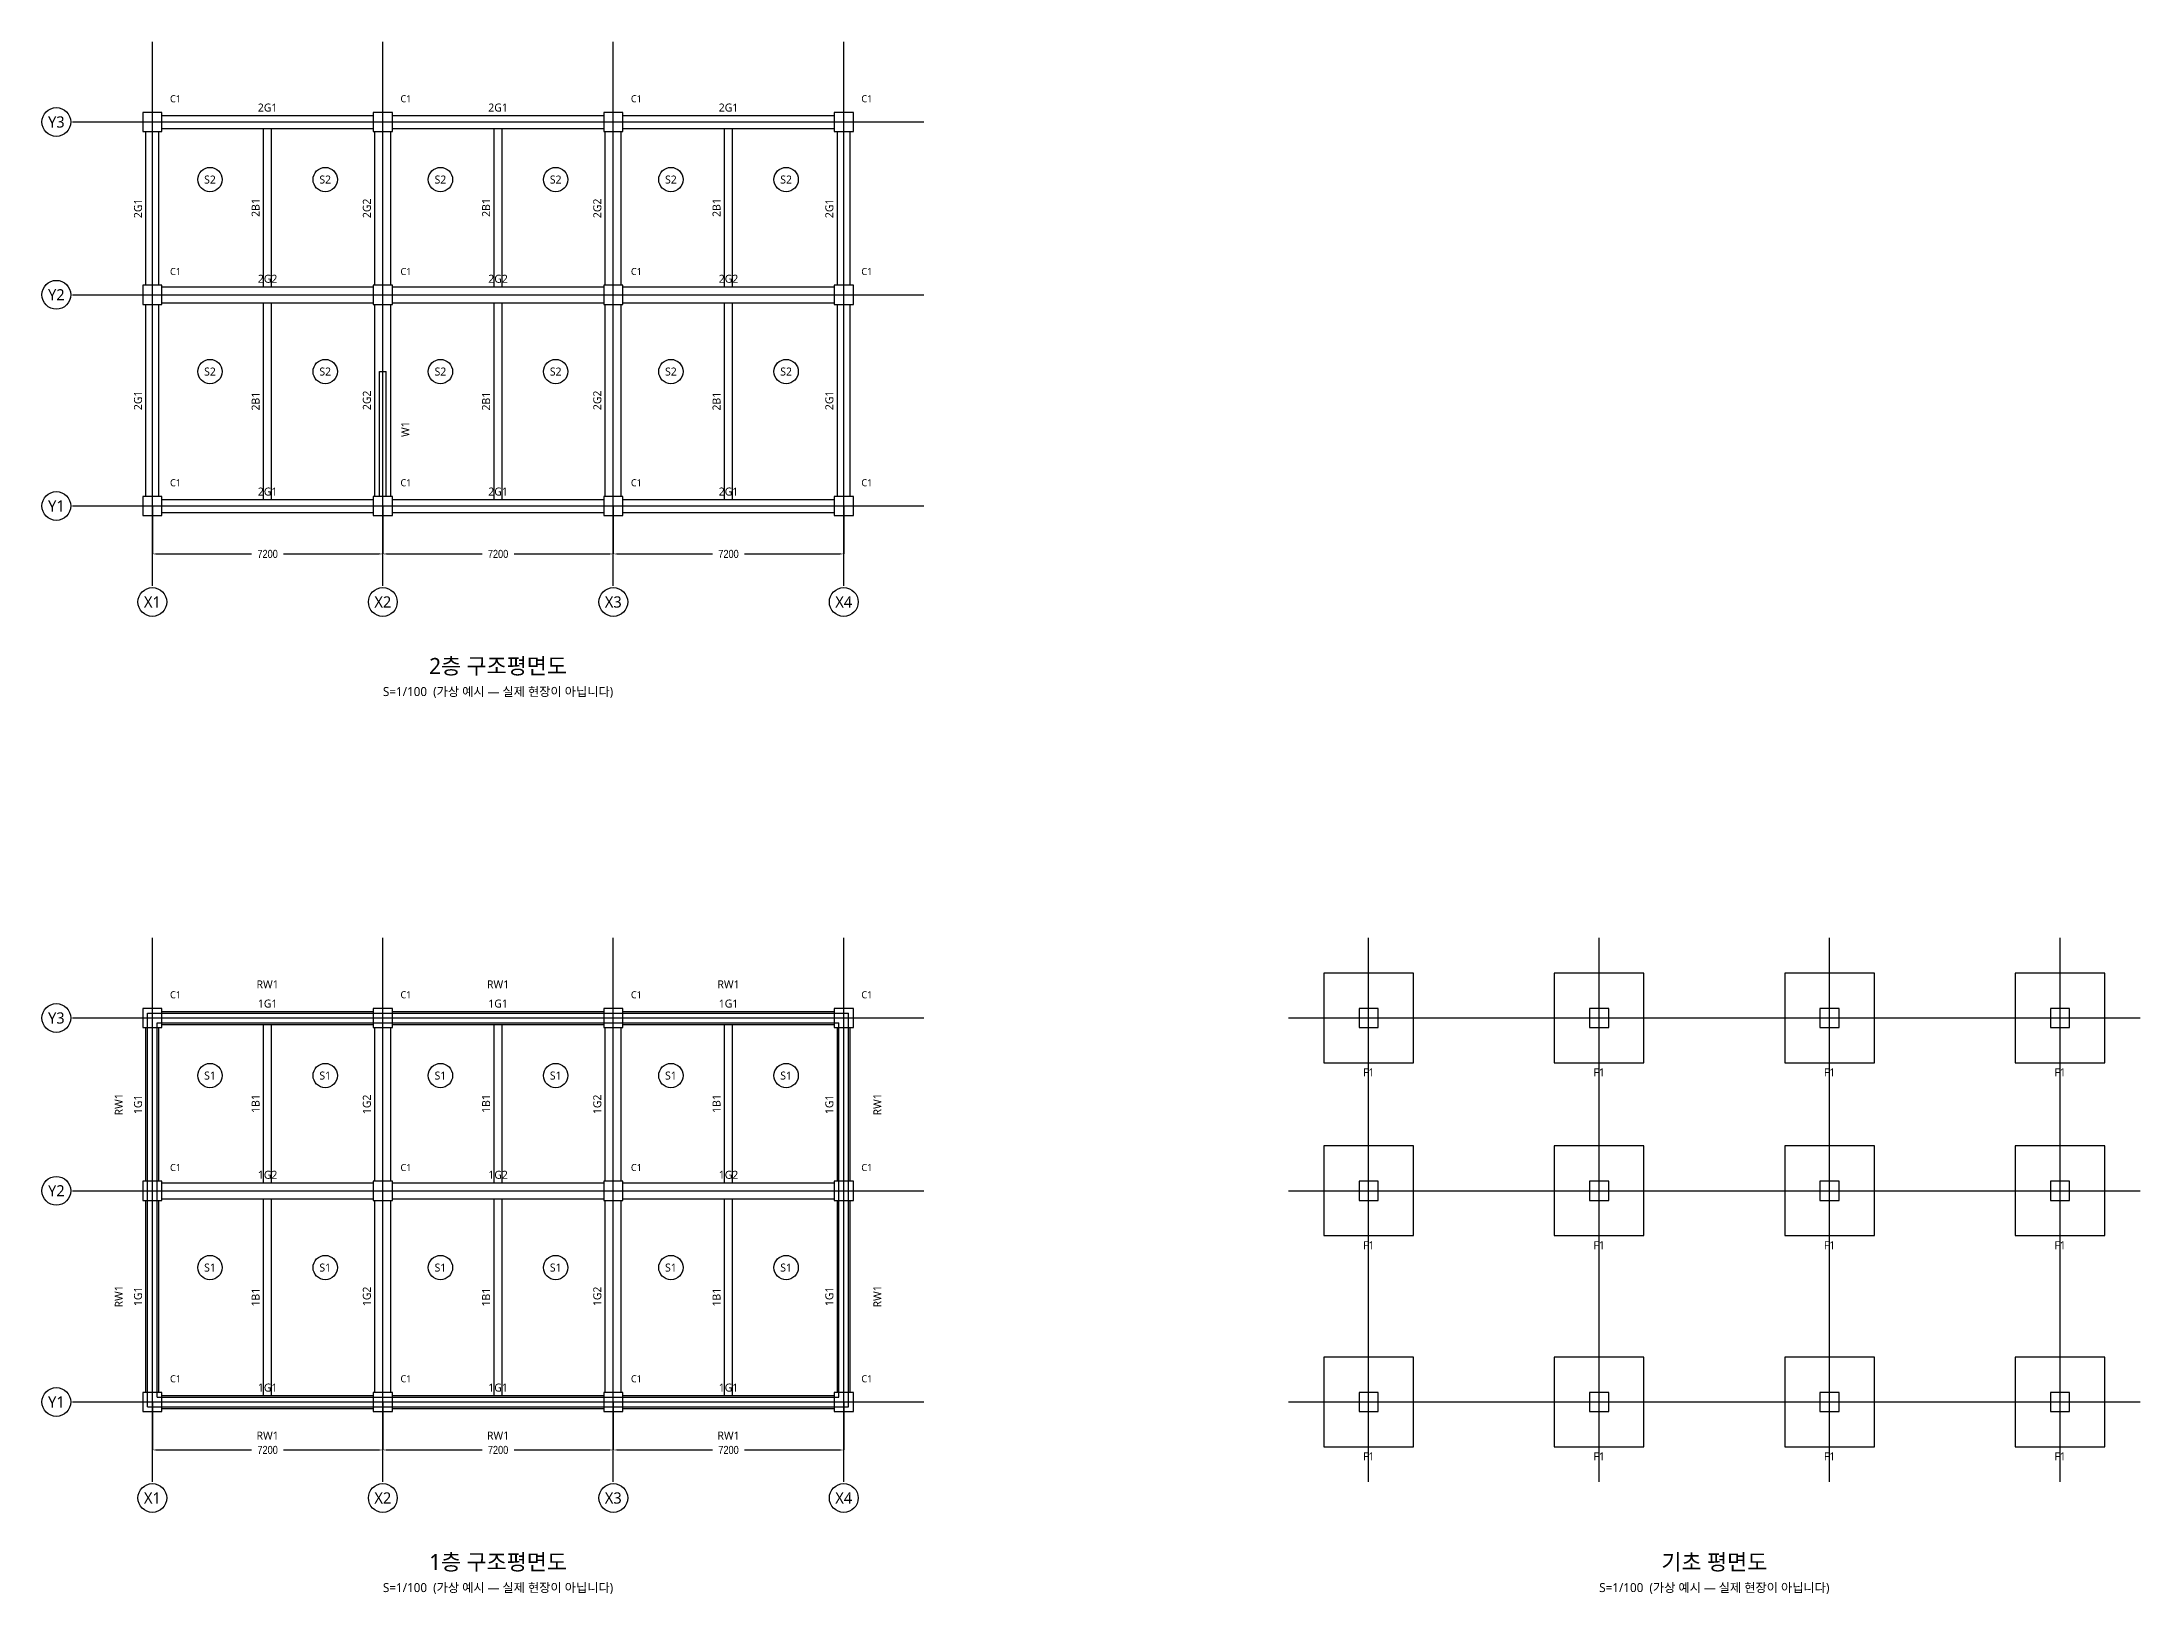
# Model space of a CAD drawing. Header units: millimetres. Extents: x -3450 to 66600, y -6002 to 77083.
# Drawn here: x -3450 to 62100, y -6002 to 42500 of the extents above; entities that cross this region are included whole.
import ezdxf
from ezdxf.enums import TextEntityAlignment as Align

# ---------------------------------------------------------------- set-up
doc = ezdxf.new("R2010")
doc.units = ezdxf.units.MM
for name, color, linetype in [('S-BEAM', 3, 'Continuous'), ('S-BEAM-TXT', 2, 'Continuous'), ('S-COLU', 7, 'Continuous'), ('S-DIMS', 8, 'Continuous'), ('S-FOOT', 6, 'Continuous'), ('S-GRID', 1, 'Continuous'), ('S-SLAB-TXT', 4, 'Continuous'), ('S-TITLE', 7, 'Continuous'), ('S-WALL', 5, 'Continuous')]:
    doc.layers.add(name, color=color, linetype=linetype)
doc.styles.add('KOR', font='malgun.ttf')
doc.styles.add('OpenSansCondensed-Light', font='OpenSansCondensed-Light.ttf')
doc.dimstyles.get("Standard").update_dxf_attribs({"dimtxt": 2.5, "dimasz": 2.5, "dimexe": 1.25, "dimexo": 0.625, "dimtad": 1, "dimcen": 2.5, "dimazin": 3, "dimtfac": 1, "dimtmove": 0, "dimatfit": 3})

# ---------------------------------------------------------------- blocks, each defined once
blk = doc.blocks.new('_CLOSEDFILLED')
at = {"color": 0, "linetype": 'BYBLOCK'}
blk.add_solid([(-1, 0.16), (0, 0), (-1, -0.16)], dxfattribs=at)
blk = doc.blocks.new('*D1')
for p, q in [((0, 0), (0, -1500)), ((7200, 0), (7200, -1500)), ((150, -1500), (3100, -1500)), ((4100, -1500), (7050, -1500))]:
    blk.add_line(p, q)
at = {"layer": 'Defpoints'}
for p in [(0, 0), (7200, 0), (0, -1500)]:
    blk.add_point(p, dxfattribs=at)
at = {"layer": 'S-DIMS', "xscale": 150, "yscale": 150, "rotation": 180}
blk.add_blockref('_CLOSEDFILLED', (0, -1500), dxfattribs=at)
at = {"layer": 'S-DIMS', "xscale": 150, "yscale": 150}
blk.add_blockref('_CLOSEDFILLED', (7200, -1500), dxfattribs=at)
at = {"layer": 'S-DIMS', "insert": (3600, -1500), "char_height": 250, "attachment_point": 5, "style": 'OpenSansCondensed-Light'}
blk.add_mtext('7200', dxfattribs=at)
blk = doc.blocks.new('*D2')
for p, q in [((7200, 0), (7200, -1500)), ((14400, 0), (14400, -1500)), ((7350, -1500), (10300, -1500)), ((11300, -1500), (14250, -1500))]:
    blk.add_line(p, q)
at = {"layer": 'Defpoints'}
for p in [(7200, 0), (14400, 0), (7200, -1500)]:
    blk.add_point(p, dxfattribs=at)
at = {"layer": 'S-DIMS', "xscale": 150, "yscale": 150, "rotation": 180}
blk.add_blockref('_CLOSEDFILLED', (7200, -1500), dxfattribs=at)
at = {"layer": 'S-DIMS', "xscale": 150, "yscale": 150}
blk.add_blockref('_CLOSEDFILLED', (14400, -1500), dxfattribs=at)
at = {"layer": 'S-DIMS', "insert": (10800, -1500), "char_height": 250, "attachment_point": 5, "style": 'OpenSansCondensed-Light'}
blk.add_mtext('7200', dxfattribs=at)
blk = doc.blocks.new('*D3')
for p, q in [((14400, 0), (14400, -1500)), ((21600, 0), (21600, -1500)), ((14550, -1500), (17500, -1500)), ((18500, -1500), (21450, -1500))]:
    blk.add_line(p, q)
at = {"layer": 'Defpoints'}
for p in [(14400, 0), (21600, 0), (14400, -1500)]:
    blk.add_point(p, dxfattribs=at)
at = {"layer": 'S-DIMS', "xscale": 150, "yscale": 150, "rotation": 180}
blk.add_blockref('_CLOSEDFILLED', (14400, -1500), dxfattribs=at)
at = {"layer": 'S-DIMS', "xscale": 150, "yscale": 150}
blk.add_blockref('_CLOSEDFILLED', (21600, -1500), dxfattribs=at)
at = {"layer": 'S-DIMS', "insert": (18000, -1500), "char_height": 250, "attachment_point": 5, "style": 'OpenSansCondensed-Light'}
blk.add_mtext('7200', dxfattribs=at)
blk = doc.blocks.new('*D4')
for p, q in [((0, 28000), (0, 26500)), ((7200, 28000), (7200, 26500)), ((150, 26500), (3100, 26500)), ((4100, 26500), (7050, 26500))]:
    blk.add_line(p, q)
at = {"layer": 'Defpoints'}
for p in [(0, 28000), (7200, 28000), (0, 26500)]:
    blk.add_point(p, dxfattribs=at)
at = {"layer": 'S-DIMS', "xscale": 150, "yscale": 150, "rotation": 180}
blk.add_blockref('_CLOSEDFILLED', (0, 26500), dxfattribs=at)
at = {"layer": 'S-DIMS', "xscale": 150, "yscale": 150}
blk.add_blockref('_CLOSEDFILLED', (7200, 26500), dxfattribs=at)
at = {"layer": 'S-DIMS', "insert": (3600, 26500), "char_height": 250, "attachment_point": 5, "style": 'OpenSansCondensed-Light'}
blk.add_mtext('7200', dxfattribs=at)
blk = doc.blocks.new('*D5')
for p, q in [((7200, 28000), (7200, 26500)), ((14400, 28000), (14400, 26500)), ((7350, 26500), (10300, 26500)), ((11300, 26500), (14250, 26500))]:
    blk.add_line(p, q)
at = {"layer": 'Defpoints'}
for p in [(7200, 28000), (14400, 28000), (7200, 26500)]:
    blk.add_point(p, dxfattribs=at)
at = {"layer": 'S-DIMS', "xscale": 150, "yscale": 150, "rotation": 180}
blk.add_blockref('_CLOSEDFILLED', (7200, 26500), dxfattribs=at)
at = {"layer": 'S-DIMS', "xscale": 150, "yscale": 150}
blk.add_blockref('_CLOSEDFILLED', (14400, 26500), dxfattribs=at)
at = {"layer": 'S-DIMS', "insert": (10800, 26500), "char_height": 250, "attachment_point": 5, "style": 'OpenSansCondensed-Light'}
blk.add_mtext('7200', dxfattribs=at)
blk = doc.blocks.new('*D6')
for p, q in [((14400, 28000), (14400, 26500)), ((21600, 28000), (21600, 26500)), ((14550, 26500), (17500, 26500)), ((18500, 26500), (21450, 26500))]:
    blk.add_line(p, q)
at = {"layer": 'Defpoints'}
for p in [(14400, 28000), (21600, 28000), (14400, 26500)]:
    blk.add_point(p, dxfattribs=at)
at = {"layer": 'S-DIMS', "xscale": 150, "yscale": 150, "rotation": 180}
blk.add_blockref('_CLOSEDFILLED', (14400, 26500), dxfattribs=at)
at = {"layer": 'S-DIMS', "xscale": 150, "yscale": 150}
blk.add_blockref('_CLOSEDFILLED', (21600, 26500), dxfattribs=at)
at = {"layer": 'S-DIMS', "insert": (18000, 26500), "char_height": 250, "attachment_point": 5, "style": 'OpenSansCondensed-Light'}
blk.add_mtext('7200', dxfattribs=at)

msp = doc.modelspace()

# ---------------------------------------------------------------- linework, layer by layer
at = {"layer": 'S-BEAM'}
for p, q in [((300, 40200), (6900, 40200)), ((7500, 40200), (14100, 40200)), ((14700, 40200), (21300, 40200)), ((-200, 34900), (-200, 39700)), ((200, 34900), (200, 39700)), ((300, 39800), (6900, 39800)), ((3475, 34850), (3475, 39800)), ((3725, 34850), (3725, 39800)), ((6950, 34900), (6950, 39700)), ((7450, 34900), (7450, 39700)), ((7500, 39800), (14100, 39800)), ((10675, 34850), (10675, 39800)), ((10925, 34850), (10925, 39800)), ((14150, 34900), (14150, 39700)), ((14650, 34900), (14650, 39700)), ((14700, 39800), (21300, 39800)), ((17875, 34850), (17875, 39800)), ((18125, 34850), (18125, 39800)), ((21400, 34900), (21400, 39700)), ((21800, 34900), (21800, 39700)), ((300, 34850), (6900, 34850)), ((7500, 34850), (14100, 34850)), ((14700, 34850), (21300, 34850)), ((-200, 28300), (-200, 34300)), ((200, 28300), (200, 34300)), ((300, 34350), (6900, 34350)), ((3475, 28200), (3475, 34350)), ((3725, 28200), (3725, 34350)), ((6950, 28300), (6950, 34300)), ((7450, 28300), (7450, 34300)), ((7500, 34350), (14100, 34350)), ((10675, 28200), (10675, 34350)), ((10925, 28200), (10925, 34350)), ((14150, 28300), (14150, 34300)), ((14650, 28300), (14650, 34300)), ((14700, 34350), (21300, 34350)), ((17875, 28200), (17875, 34350)), ((18125, 28200), (18125, 34350)), ((21400, 28300), (21400, 34300)), ((21800, 28300), (21800, 34300)), ((300, 28200), (6900, 28200)), ((7500, 28200), (14100, 28200)), ((14700, 28200), (21300, 28200)), ((300, 27800), (6900, 27800)), ((7500, 27800), (14100, 27800)), ((14700, 27800), (21300, 27800)), ((300, 12200), (6900, 12200)), ((300, 11800), (6900, 11800)), ((3475, 6850), (3475, 11800)), ((3725, 6850), (3725, 11800)), ((7500, 12200), (14100, 12200)), ((7500, 11800), (14100, 11800)), ((10675, 6850), (10675, 11800)), ((10925, 6850), (10925, 11800)), ((14700, 12200), (21300, 12200)), ((14700, 11800), (21300, 11800)), ((17875, 6850), (17875, 11800)), ((18125, 6850), (18125, 11800)), ((-200, 6900), (-200, 11700)), ((200, 6900), (200, 11700)), ((6950, 6900), (6950, 11700)), ((7450, 6900), (7450, 11700)), ((14150, 6900), (14150, 11700)), ((14650, 6900), (14650, 11700)), ((21400, 6900), (21400, 11700)), ((21800, 6900), (21800, 11700)), ((300, 6850), (6900, 6850)), ((7500, 6850), (14100, 6850)), ((14700, 6850), (21300, 6850)), ((-200, 300), (-200, 6300)), ((200, 300), (200, 6300)), ((300, 6350), (6900, 6350)), ((3475, 200), (3475, 6350)), ((3725, 200), (3725, 6350)), ((6950, 300), (6950, 6300)), ((7450, 300), (7450, 6300)), ((7500, 6350), (14100, 6350)), ((10675, 200), (10675, 6350)), ((10925, 200), (10925, 6350)), ((14150, 300), (14150, 6300)), ((14650, 300), (14650, 6300)), ((14700, 6350), (21300, 6350)), ((17875, 200), (17875, 6350)), ((18125, 200), (18125, 6350)), ((21400, 300), (21400, 6300)), ((21800, 300), (21800, 6300)), ((300, 200), (6900, 200)), ((7500, 200), (14100, 200)), ((14700, 200), (21300, 200)), ((300, -200), (6900, -200)), ((7500, -200), (14100, -200)), ((14700, -200), (21300, -200))]:
    msp.add_line(p, q, dxfattribs=at)
at = {"layer": 'S-COLU'}
for points in [[(-300, 39700), (300, 39700), (300, 40300), (-300, 40300)], [(6900, 39700), (7500, 39700), (7500, 40300), (6900, 40300)], [(14100, 39700), (14700, 39700), (14700, 40300), (14100, 40300)], [(21300, 39700), (21900, 39700), (21900, 40300), (21300, 40300)], [(-300, 34300), (300, 34300), (300, 34900), (-300, 34900)], [(6900, 34300), (7500, 34300), (7500, 34900), (6900, 34900)], [(14100, 34300), (14700, 34300), (14700, 34900), (14100, 34900)], [(21300, 34300), (21900, 34300), (21900, 34900), (21300, 34900)], [(-300, 27700), (300, 27700), (300, 28300), (-300, 28300)], [(6900, 27700), (7500, 27700), (7500, 28300), (6900, 28300)], [(14100, 27700), (14700, 27700), (14700, 28300), (14100, 28300)], [(21300, 27700), (21900, 27700), (21900, 28300), (21300, 28300)], [(-300, 11700), (300, 11700), (300, 12300), (-300, 12300)], [(6900, 11700), (7500, 11700), (7500, 12300), (6900, 12300)], [(14100, 11700), (14700, 11700), (14700, 12300), (14100, 12300)], [(21300, 11700), (21900, 11700), (21900, 12300), (21300, 12300)], [(37700, 11700), (38300, 11700), (38300, 12300), (37700, 12300)], [(44900, 11700), (45500, 11700), (45500, 12300), (44900, 12300)], [(52100, 11700), (52700, 11700), (52700, 12300), (52100, 12300)], [(59300, 11700), (59900, 11700), (59900, 12300), (59300, 12300)], [(-300, 6300), (300, 6300), (300, 6900), (-300, 6900)], [(6900, 6300), (7500, 6300), (7500, 6900), (6900, 6900)], [(14100, 6300), (14700, 6300), (14700, 6900), (14100, 6900)], [(21300, 6300), (21900, 6300), (21900, 6900), (21300, 6900)], [(37700, 6300), (38300, 6300), (38300, 6900), (37700, 6900)], [(44900, 6300), (45500, 6300), (45500, 6900), (44900, 6900)], [(52100, 6300), (52700, 6300), (52700, 6900), (52100, 6900)], [(59300, 6300), (59900, 6300), (59900, 6900), (59300, 6900)], [(-300, -300), (300, -300), (300, 300), (-300, 300)], [(6900, -300), (7500, -300), (7500, 300), (6900, 300)], [(14100, -300), (14700, -300), (14700, 300), (14100, 300)], [(21300, -300), (21900, -300), (21900, 300), (21300, 300)], [(37700, -300), (38300, -300), (38300, 300), (37700, 300)], [(44900, -300), (45500, -300), (45500, 300), (44900, 300)], [(52100, -300), (52700, -300), (52700, 300), (52100, 300)], [(59300, -300), (59900, -300), (59900, 300), (59300, 300)]]:
    msp.add_lwpolyline(points, close=True, dxfattribs=at)
at = {"layer": 'S-FOOT'}
for points in [[(36600, 10600), (39400, 10600), (39400, 13400), (36600, 13400)], [(43800, 10600), (46600, 10600), (46600, 13400), (43800, 13400)], [(51000, 10600), (53800, 10600), (53800, 13400), (51000, 13400)], [(58200, 10600), (61000, 10600), (61000, 13400), (58200, 13400)], [(36600, 5200), (39400, 5200), (39400, 8000), (36600, 8000)], [(43800, 5200), (46600, 5200), (46600, 8000), (43800, 8000)], [(51000, 5200), (53800, 5200), (53800, 8000), (51000, 8000)], [(58200, 5200), (61000, 5200), (61000, 8000), (58200, 8000)], [(36600, -1400), (39400, -1400), (39400, 1400), (36600, 1400)], [(43800, -1400), (46600, -1400), (46600, 1400), (43800, 1400)], [(51000, -1400), (53800, -1400), (53800, 1400), (51000, 1400)], [(58200, -1400), (61000, -1400), (61000, 1400), (58200, 1400)]]:
    msp.add_lwpolyline(points, close=True, dxfattribs=at)
at = {"layer": 'S-GRID'}
for p, q in [((0, 25500), (0, 42500)), ((7200, 25500), (7200, 42500)), ((14400, 25500), (14400, 42500)), ((21600, 25500), (21600, 42500)), ((-2500, 40000), (24100, 40000)), ((-2500, 34600), (24100, 34600)), ((-2500, 28000), (24100, 28000)), ((0, -2500), (0, 14500)), ((7200, -2500), (7200, 14500)), ((14400, -2500), (14400, 14500)), ((21600, -2500), (21600, 14500)), ((38000, -2500), (38000, 14500)), ((45200, -2500), (45200, 14500)), ((52400, -2500), (52400, 14500)), ((59600, -2500), (59600, 14500)), ((-2500, 12000), (24100, 12000)), ((35500, 12000), (62100, 12000)), ((-2500, 6600), (24100, 6600)), ((35500, 6600), (62100, 6600)), ((-2500, 0), (24100, 0)), ((35500, 0), (62100, 0))]:
    msp.add_line(p, q, dxfattribs=at)
for centre in [(-3000, 40000), (-3000, 34600), (-3000, 28000), (0, 25000), (7200, 25000), (14400, 25000), (21600, 25000), (-3000, 12000), (-3000, 6600), (-3000, 0), (0, -3000), (7200, -3000), (14400, -3000), (21600, -3000)]:
    msp.add_circle(centre, 450, dxfattribs=at)
at = {"layer": 'S-SLAB-TXT'}
for centre in [(1800, 38200), (5400, 38200), (9000, 38200), (12600, 38200), (16200, 38200), (19800, 38200), (1800, 32200), (5400, 32200), (9000, 32200), (12600, 32200), (16200, 32200), (19800, 32200), (1800, 10200), (5400, 10200), (9000, 10200), (12600, 10200), (16200, 10200), (19800, 10200), (1800, 4200), (5400, 4200), (9000, 4200), (12600, 4200), (16200, 4200), (19800, 4200)]:
    msp.add_circle(centre, 380, dxfattribs=at)
at = {"layer": 'S-WALL'}
for p, q in [((7100, 28300), (7100, 32200)), ((7100, 32200), (7300, 32200)), ((7300, 28300), (7300, 32200)), ((-150, 12150), (21750, 12150)), ((-150, -150), (-150, 12150)), ((150, 11850), (21450, 11850)), ((150, 150), (150, 11850)), ((21450, 150), (21450, 11850)), ((21750, -150), (21750, 12150)), ((150, 150), (21450, 150)), ((-150, -150), (21750, -150))]:
    msp.add_line(p, q, dxfattribs=at)

# ---------------------------------------------------------------- texts
at = {"layer": 'S-BEAM-TXT', "style": 'KOR'}
for s, p in [('2G1', (3600, 40450)), ('2G1', (10800, 40450)), ('2G1', (18000, 40450)), ('2G2', (3600, 35100)), ('2G2', (10800, 35100)), ('2G2', (18000, 35100)), ('2G1', (3600, 28450)), ('2G1', (10800, 28450)), ('2G1', (18000, 28450)), ('1G1', (3600, 12450)), ('1G1', (10800, 12450)), ('1G1', (18000, 12450)), ('1G2', (3600, 7100)), ('1G2', (10800, 7100)), ('1G2', (18000, 7100)), ('1G1', (3600, 450)), ('1G1', (10800, 450)), ('1G1', (18000, 450))]:
    msp.add_text(s, height=250, dxfattribs=at).set_placement(p, align=Align.MIDDLE_CENTER)
for s, p in [('2G1', (-450, 37300)), ('2B1', (3225, 37325)), ('2G2', (6700, 37300)), ('2B1', (10425, 37325)), ('2G2', (13900, 37300)), ('2B1', (17625, 37325)), ('2G1', (21150, 37300)), ('2G1', (-450, 31300)), ('2B1', (3225, 31275)), ('2G2', (6700, 31300)), ('2B1', (10425, 31275)), ('2G2', (13900, 31300)), ('2B1', (17625, 31275)), ('2G1', (21150, 31300)), ('1G1', (-450, 9300)), ('1B1', (3225, 9325)), ('1G2', (6700, 9300)), ('1B1', (10425, 9325)), ('1G2', (13900, 9300)), ('1B1', (17625, 9325)), ('1G1', (21150, 9300)), ('1G1', (-450, 3300)), ('1B1', (3225, 3275)), ('1G2', (6700, 3300)), ('1B1', (10425, 3275)), ('1G2', (13900, 3300)), ('1B1', (17625, 3275)), ('1G1', (21150, 3300))]:
    msp.add_text(s, height=250, rotation=90, dxfattribs=at).set_placement(p, align=Align.MIDDLE_CENTER)
at = {"layer": 'S-COLU', "style": 'KOR'}
for p in [(550, 40550), (7750, 40550), (14950, 40550), (22150, 40550), (550, 35150), (7750, 35150), (14950, 35150), (22150, 35150), (550, 28550), (7750, 28550), (14950, 28550), (22150, 28550), (550, 12550), (7750, 12550), (14950, 12550), (22150, 12550), (550, 7150), (7750, 7150), (14950, 7150), (22150, 7150), (550, 550), (7750, 550), (14950, 550), (22150, 550)]:
    msp.add_text('C1', height=220, dxfattribs=at).set_placement(p, align=Align.BOTTOM_LEFT)
at = {"layer": 'S-FOOT', "style": 'KOR'}
for p in [(38000, 10300), (45200, 10300), (52400, 10300), (59600, 10300), (38000, 4900), (45200, 4900), (52400, 4900), (59600, 4900), (38000, -1700), (45200, -1700), (52400, -1700), (59600, -1700)]:
    msp.add_text('F1', height=250, dxfattribs=at).set_placement(p, align=Align.MIDDLE_CENTER)
at = {"layer": 'S-GRID', "style": 'KOR'}
for s, p in [('Y3', (-3000, 40000)), ('Y2', (-3000, 34600)), ('Y1', (-3000, 28000)), ('X1', (0, 25000)), ('X2', (7200, 25000)), ('X3', (14400, 25000)), ('X4', (21600, 25000)), ('Y3', (-3000, 12000)), ('Y2', (-3000, 6600)), ('Y1', (-3000, 0)), ('X1', (0, -3000)), ('X2', (7200, -3000)), ('X3', (14400, -3000)), ('X4', (21600, -3000))]:
    msp.add_text(s, height=350, dxfattribs=at).set_placement(p, align=Align.MIDDLE_CENTER)
at = {"layer": 'S-SLAB-TXT', "style": 'KOR'}
for s, p in [('S2', (1800, 38200)), ('S2', (5400, 38200)), ('S2', (9000, 38200)), ('S2', (12600, 38200)), ('S2', (16200, 38200)), ('S2', (19800, 38200)), ('S2', (1800, 32200)), ('S2', (5400, 32200)), ('S2', (9000, 32200)), ('S2', (12600, 32200)), ('S2', (16200, 32200)), ('S2', (19800, 32200)), ('S1', (1800, 10200)), ('S1', (5400, 10200)), ('S1', (9000, 10200)), ('S1', (12600, 10200)), ('S1', (16200, 10200)), ('S1', (19800, 10200)), ('S1', (1800, 4200)), ('S1', (5400, 4200)), ('S1', (9000, 4200)), ('S1', (12600, 4200)), ('S1', (16200, 4200)), ('S1', (19800, 4200))]:
    msp.add_text(s, height=250, dxfattribs=at).set_placement(p, align=Align.MIDDLE_CENTER)
at = {"layer": 'S-TITLE', "style": 'KOR'}
for s, height, p in [('2층 구조평면도', 500, (10800, 23000)), ('S=1/100  (가상 예시 — 실제 현장이 아닙니다)', 280, (10800, 22200)), ('1층 구조평면도', 500, (10800, -5000)), ('기초 평면도', 500, (48800, -5000)), ('S=1/100  (가상 예시 — 실제 현장이 아닙니다)', 280, (10800, -5800)), ('S=1/100  (가상 예시 — 실제 현장이 아닙니다)', 280, (48800, -5800))]:
    msp.add_text(s, height=height, dxfattribs=at).set_placement(p, align=Align.MIDDLE_CENTER)
at = {"layer": 'S-WALL', "style": 'KOR'}
for s, p in [('W1', (7900, 30400)), ('RW1', (-1050, 9300)), ('RW1', (22650, 9300)), ('RW1', (-1050, 3300)), ('RW1', (22650, 3300))]:
    msp.add_text(s, height=250, rotation=90, dxfattribs=at).set_placement(p, align=Align.MIDDLE_CENTER)
for p in [(3600, 13050), (10800, 13050), (18000, 13050), (3600, -1050), (10800, -1050), (18000, -1050)]:
    msp.add_text('RW1', height=250, dxfattribs=at).set_placement(p, align=Align.MIDDLE_CENTER)

# ---------------------------------------------------------------- dimensions: what is measured, and where the dimension line sits
at = {"layer": 'S-DIMS'}
for base, p1, p2, picture, middle in [((0, 26500), (0, 28000), (7200, 28000), '*D4', (3600, 26500)), ((7200, 26500), (7200, 28000), (14400, 28000), '*D5', (10800, 26500)), ((14400, 26500), (14400, 28000), (21600, 28000), '*D6', (18000, 26500)), ((0, -1500), (0, 0), (7200, 0), '*D1', (3600, -1500)), ((7200, -1500), (7200, 0), (14400, 0), '*D2', (10800, -1500)), ((14400, -1500), (14400, 0), (21600, 0), '*D3', (18000, -1500))]:
    dim = msp.add_linear_dim(base=base, p1=p1, p2=p2, dimstyle='Standard', override={"dimtxt": 250, "dimasz": 150, "dimdec": 0}, dxfattribs=at)
    dim.commit()
    dim.dimension.update_dxf_attribs({"geometry": picture, "text_midpoint": middle})

doc.saveas('drawing.dxf')
